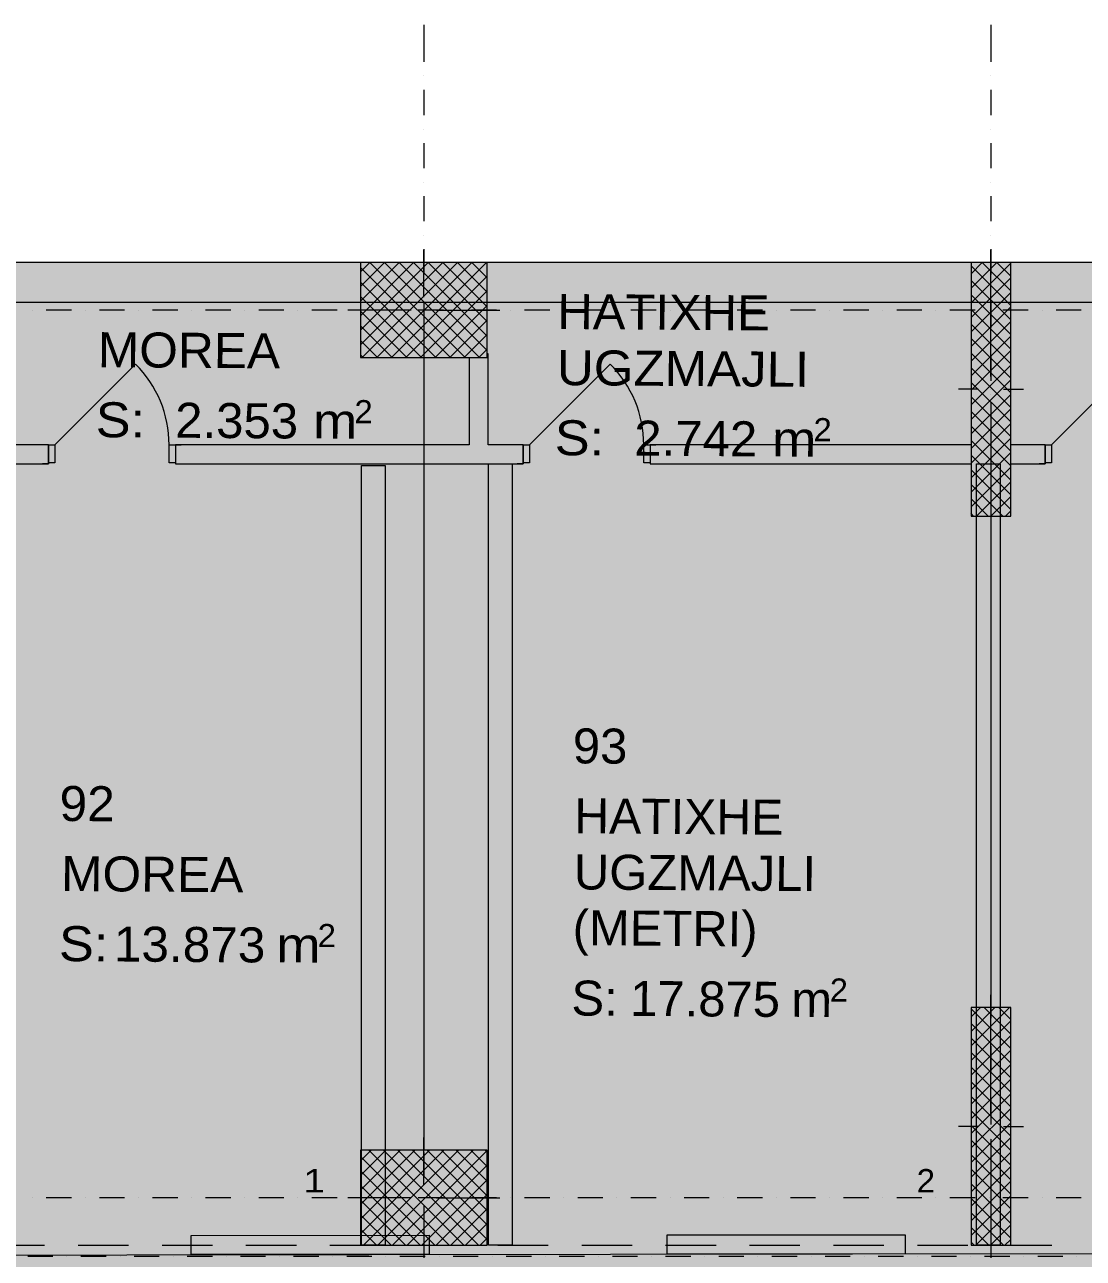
# Model space of a CAD drawing. Header units: centimetres. Extents: x -6805 to 4309, y -7338 to 617.
# Drawn here: x -4938 to -4270, y -316 to 462 of the extents above; entities that cross this region are included whole.
import ezdxf

# ---------------------------------------------------------------- set-up
doc = ezdxf.new("R2010")
doc.units = ezdxf.units.CM
for name, color, linetype in [('PDF_ - muret e reja_te kryera', 7, 'Continuous'), ('PDF_- DEPO', 7, 'Continuous'), ('PDF_- GARAZHE', 7, 'Continuous'), ('PDF_A - Fill Zone', 7, 'Continuous'), ('PDF_A - Muret', 7, 'Continuous'), ('PDF_A - Shtyllat', 7, 'Continuous')]:
    doc.layers.add(name, color=color, linetype=linetype)
for name, color, linetype, true_color in [('PDF_ - rruga_ndarjet anesore', 7, 'Continuous', 0x7f7f7f), ('PDF_065 Möbel Einrichtung', 7, 'Continuous', 0x7f7f7f), ('PDF_A - Akset', 7, 'Continuous', 0xfd4435), ('PDF_A - Pllaka Themel', 7, 'Continuous', 0x7f7f7f), ('PDF_A -Polyline', 7, 'Continuous', 0x7f7f7f), ('PDF_A1 - Bodrumi -1', 7, 'Continuous', 0x7f7f7f)]:
    doc.layers.add(name, color=color, linetype=linetype, true_color=true_color)
doc.styles.add('PDF Arial', font='')
doc.styles.get('PDF Arial').set_extended_font_data('Arial')

msp = doc.modelspace()

# ---------------------------------------------------------------- hatches: boundary and pattern name
at = {"layer": 'PDF_ - muret e reja_te kryera', "transparency": 33554559}
msp.add_hatch(color=256, dxfattribs=at).paths.add_polyline_path([(-4646.18, 252.26), (-4646.18, 254.59), (-4645.54, 254.59), (-4645.54, 197.21), (-4657.55, 197.21), (-4657.55, 252.26)])
at = {"layer": 'PDF_- DEPO', "true_color": 0x41c341, "transparency": 33554559}
msp.add_hatch(color=95, dxfattribs=at).paths.add_polyline_path([(-4945.07, 197.21), (-4945.07, 287.29), (-4726.25, 287.29), (-4726.25, 252.26), (-4657.55, 254.59), (-4657.55, 197.21)])
at = {"layer": 'PDF_A - Fill Zone', "true_color": 0x93a0c6, "transparency": 33554559}
msp.add_hatch(color=253, dxfattribs=at).paths.add_polyline_path([(-5652.02, -828.73), (-5652.02, -308.22), (-2934.75, -308.22), (-2934.75, -828.73), (-3797.97, -828.73), (-3797.97, -1151.51), (-3993.14, -1151.51), (-3993.14, -1589.37), (-4328.42, -1589.37), (-4328.42, -1061.43), (-4503.56, -1061.43), (-4503.56, -828.73)])
at = {"layer": 'PDF_A - Pllaka Themel', "true_color": 0xd5d5d5, "transparency": 33554559}
h = msp.add_hatch(color=254, dxfattribs=at)
h.paths.add_polyline_path([(-5581.92, -878.77), (-5581.92, -838.74), (-5656.99, -838.74), (-5656.99, -378.27), (-5641.97, -378.27), (-5641.97, 287.29), (-2884.66, 287.29), (-432.6, 287.29), (-419.79, 287.29), (978.3, 287.29), (978.3, -308.22), (1644.1, -308.22), (1644.1, -1142.36), (931.04, -1302.36), (1552.22, -1164.4), (1863.25, -2555.08), (1863.27, -2555.07), (2158.71, -3867.26), (2155.22, -3868.03), (2646.93, -6059.23), (2017.8, -6200.41), (2017.67, -6199.86), (-1597.03, -7011.01), (-1702.67, -6540.31), (-1846.28, -6572.52), (-1976.98, -6060.13), (-1982.53, -5964.43), (-1838.96, -5932.29), (-2055.74, -4966.25), (-2419.29, -4966.25), (-2929.7, -4966.25), (-2929.7, -2144.79), (-2909.68, -2144.79), (-2904.73, -1595.67), (-4731.2, -1619.36), (-4671.15, -1619.36), (-4671.15, -2159.83), (-5099.03, -2159.81), (-5102.54, -2159.76), (-5106.05, -2159.61), (-5109.55, -2159.37), (-5113.04, -2159.02), (-5116.52, -2158.59), (-5119.99, -2158.04), (-5123.44, -2157.41), (-5126.87, -2156.67), (-5130.27, -2155.85), (-5133.66, -2154.92), (-5137.02, -2153.9), (-5140.35, -2152.79), (-5143.64, -2151.59), (-5146.9, -2150.29), (-5150.13, -2148.9), (-5153.31, -2147.42), (-5156.45, -2145.85), (-5159.54, -2144.2), (-5162.59, -2142.46), (-5165.59, -2140.63), (-5168.53, -2138.72), (-5171.42, -2136.74), (-5174.26, -2134.66), (-5177.03, -2132.51), (-5179.74, -2130.29), (-5182.39, -2127.99), (-5184.97, -2125.61), (-5187.49, -2123.17), (-5189.94, -2120.65), (-5192.31, -2118.06), (-5194.61, -2115.42), (-5196.84, -2112.71), (-5198.99, -2109.93), (-5201.06, -2107.1), (-5203.05, -2104.21), (-5204.96, -2101.26), (-5206.78, -2098.27), (-5208.52, -2095.21), (-5210.18, -2092.12), (-5211.74, -2088.99), (-5213.22, -2085.8), (-5214.61, -2082.58), (-5215.9, -2079.32), (-5217.11, -2076.02), (-5218.22, -2072.69), (-5219.24, -2069.33), (-5220.16, -2065.95), (-5220.99, -2062.55), (-5221.72, -2059.11), (-5222.36, -2055.66), (-5222.9, -2052.19), (-5223.34, -2048.71), (-5223.69, -2045.22), (-5223.93, -2041.71), (-5224.08, -2038.21), (-5224.13, -2034.71), (-5224.12, -1589.37), (-5276.67, -1564.36), (-5842.14, -1564.36), (-5842.14, -878.77)])
h.paths.add_polyline_path([(-1884.8, -2746.4), (-1725.78, -2754.1), (-263.28, -2617.91), (-272.05, -2578.85), (-296.78, -2580.25), (-343.47, -2075.77), (-1348.13, -2129.78), (-1534.78, -2147.18), (-1533.4, -2162.02), (-1836.78, -2167.48), (-1836.78, -2147.45), (-1876.81, -2147.45), (-1876.81, -2187.49), (-1531.07, -2187.03), (-1493.33, -2681.24), (-1884.8, -2706.36)])
h.paths.add_polyline_path([(-452.61, -1589.37), (-91.92, -1583.39), (-92.31, -1174.02), (283, -1174.02), (283, -828.73), (-419.79, -828.73), (-427.6, -828.73), (-452.61, -828.73)])
h.paths.add_polyline_path([(413.21, -3713.81), (401.11, -3715.64), (389.02, -3717.55), (376.94, -3719.54), (364.87, -3721.61), (352.83, -3723.77), (340.79, -3726.01), (328.77, -3728.32), (316.77, -3730.71), (304.78, -3733.18)])
at = {"layer": 'PDF_A - Pllaka Themel', "true_color": 0xbfbfbf, "transparency": 33554559}
h = msp.add_hatch(color=9, dxfattribs=at)
h.paths.add_polyline_path([(-5637.01, -378.27), (-5637.01, -315.22), (-447.66, -308.19), (-447.66, -308.22), (963.52, -308.22), (963.52, -763.68), (936, -763.68), (936, -863.76), (963.52, -863.76), (964.76, -1337.14), (925.69, -1345.91), (892.3, -1353.4), (988.45, -1782.56), (1104.37, -2300.85), (1195.01, -2706.12), (1170.59, -2711.59), (1193.36, -2813.05), (1455.74, -3983.06), (1827.47, -5638.02), (1828.36, -5640.74), (1829.15, -5643.5), (1829.85, -5646.27), (1830.45, -5649.07), (1830.96, -5651.88), (1831.36, -5654.72), (1831.66, -5657.56), (1831.87, -5660.41), (1831.97, -5663.28), (1831.97, -5666.14), (1831.89, -5669), (1831.69, -5671.85), (1831.39, -5674.7), (1831, -5677.54), (1830.51, -5680.35), (1829.92, -5683.16), (1829.24, -5685.93), (1828.46, -5688.68), (1827.57, -5691.41), (1826.6, -5694.1), (1825.54, -5696.75), (1824.38, -5699.37), (1823.12, -5701.94), (1821.78, -5704.47), (1820.36, -5706.95), (1818.84, -5709.39), (1817.26, -5711.76), (1815.57, -5714.08), (1813.81, -5716.34), (1811.98, -5718.54), (1810.07, -5720.67), (1808.09, -5722.73), (1806.03, -5724.72), (1803.91, -5726.64), (1801.72, -5728.48), (1799.47, -5730.25), (1797.16, -5731.93), (1794.79, -5733.54), (1792.36, -5735.06), (1789.88, -5736.5), (1787.36, -5737.84), (1784.8, -5739.1), (1782.18, -5740.27), (1779.53, -5741.34), (1776.84, -5742.32), (-1865.84, -6559.76), (-1972.03, -6060.13), (1187.39, -5351.16), (1189.51, -5350.66), (1191.61, -5350.07), (1193.68, -5349.39), (1195.73, -5348.62), (1197.73, -5347.75), (1199.69, -5346.8), (1201.61, -5345.77), (1203.49, -5344.64), (1205.3, -5343.44), (1207.07, -5342.15), (1208.77, -5340.79), (1210.42, -5339.35), (1212, -5337.85), (1213.51, -5336.27), (1214.94, -5334.62), (1216.3, -5332.92), (1217.59, -5331.15), (1218.79, -5329.34), (1219.92, -5327.46), (1220.96, -5325.54), (1221.91, -5323.58), (1222.78, -5321.58), (1223.55, -5319.53), (1224.23, -5317.46), (1224.82, -5315.36), (1225.32, -5313.24), (1225.72, -5311.09), (1226.02, -5308.93), (1226.23, -5306.75), (1226.34, -5304.58), (1226.35, -5302.4), (1226.28, -5300.21), (1226.1, -5298.04), (1225.82, -5295.88), (1225.45, -5293.73), (1224.97, -5291.59), (967.71, -4147.99), (967.16, -4145.82), (966.5, -4143.68), (965.76, -4141.58), (964.92, -4139.51), (963.99, -4137.47), (962.97, -4135.49), (961.86, -4133.55), (960.67, -4131.65), (959.39, -4129.82), (958.04, -4128.05), (956.6, -4126.34), (955.09, -4124.68), (953.5, -4123.11), (951.86, -4121.6), (950.14, -4120.18), (948.36, -4118.82), (946.52, -4117.55), (944.63, -4116.36), (942.68, -4115.26), (940.7, -4114.24), (938.66, -4113.31), (936.59, -4112.48), (934.48, -4111.74), (932.34, -4111.1), (930.17, -4110.55), (927.98, -4110.1), (925.78, -4109.75), (923.56, -4109.49), (921.33, -4109.34), (919.09, -4109.28), (916.86, -4109.32), (914.63, -4109.47), (912.41, -4109.71), (910.2, -4110.05), (908.01, -4110.49), (526.4, -4196.13), (467.81, -4209.28), (455.58, -4213.1), (443.37, -4217.02), (431.2, -4221.04), (419.06, -4225.14), (406.95, -4229.34), (394.87, -4233.64), (382.82, -4238.02), (370.82, -4242.51), (358.84, -4247.08), (346.9, -4251.74), (335, -4256.5), (323.13, -4261.35), (311.3, -4266.29), (299.52, -4271.32), (287.76, -4276.44), (276.06, -4281.65), (264.38, -4286.96), (252.76, -4292.35), (241.17, -4297.83), (229.62, -4303.41), (218.13, -4309.06), (206.67, -4314.81), (195.26, -4320.65), (183.89, -4326.58), (172.57, -4332.6), (161.3, -4338.69), (150.07, -4344.88), (138.9, -4351.16), (127.76, -4357.52), (116.69, -4363.96), (105.66, -4370.49), (94.67, -4377.1), (83.75, -4383.8), (72.87, -4390.59), (62.05, -4397.46), (51.28, -4404.41), (40.57, -4411.44), (29.91, -4418.56), (19.3, -4425.76), (8.75, -4433.04), (-1.74, -4440.41), (-13.44, -4447.77), (-25.18, -4455.07), (-36.98, -4462.26), (-48.83, -4469.39), (-60.73, -4476.42), (-72.67, -4483.38), (-84.67, -4490.25), (-96.72, -4497.03), (-108.81, -4503.72), (-120.96, -4510.33), (-133.14, -4516.85), (-145.38, -4523.29), (-157.66, -4529.64), (-169.99, -4535.9), (-182.35, -4542.07), (-194.77, -4548.16), (-207.22, -4554.16), (-219.72, -4560.06), (-232.26, -4565.88), (-244.84, -4571.62), (-257.46, -4577.25), (-270.12, -4582.81), (-282.82, -4588.26), (-295.56, -4593.64), (-308.33, -4598.91), (-321.15, -4604.1), (-333.99, -4609.2), (-346.88, -4614.21), (-359.81, -4619.12), (-372.76, -4623.95), (-385.74, -4628.67), (-398.77, -4633.31), (-411.82, -4637.86), (-424.92, -4642.31), (-438.03, -4646.67), (-451.18, -4650.93), (-464.37, -4655.11), (-477.57, -4659.18), (-490.81, -4663.17), (-2040.76, -5010.98), (-2050.79, -4966.25), (-2414.34, -4966.25), (-2414.34, -4749.36), (-2414.57, -2387.78), (-2414.58, -2276.48), (-2415.05, -2272.78), (-2415.63, -2269.1), (-2416.31, -2265.43), (-2417.08, -2261.78), (-2417.93, -2258.14), (-2418.89, -2254.54), (-2419.94, -2250.96), (-2421.09, -2247.41), (-2422.32, -2243.88), (-2423.65, -2240.39), (-2425.06, -2236.94), (-2426.57, -2233.53), (-2428.15, -2230.15), (-2429.84, -2226.82), (-2431.6, -2223.53), (-2433.45, -2220.29), (-2435.38, -2217.11), (-2437.39, -2213.97), (-2439.5, -2210.88), (-2441.67, -2207.85), (-2443.93, -2204.87), (-2446.26, -2201.96), (-2448.66, -2199.11), (-2451.13, -2196.32), (-2453.69, -2193.59), (-2456.31, -2190.94), (-2459, -2188.35), (-2461.74, -2185.84), (-2464.57, -2183.38), (-2467.45, -2181.02), (-2470.39, -2178.72), (-2473.38, -2176.5), (-2476.44, -2174.36), (-2479.55, -2172.3), (-2482.72, -2170.32), (-2485.93, -2168.43), (-2489.19, -2166.61), (-2492.5, -2164.89), (-2495.85, -2163.24), (-2499.24, -2161.69), (-2502.68, -2160.23), (-2506.15, -2158.85), (-2509.65, -2157.57), (-2513.18, -2156.38), (-2904.72, -2164.81), (-2899.72, -1589.37), (-2414.31, -1589.37), (-2414.31, -828.73), (-4726.25, -828.73), (-4726.25, -1619.36), (-5219.16, -1619.35), (-5219.16, -2036.14), (-5219.17, -2034.71), (-5219.16, -1589.37), (-5271.71, -1564.36), (-5253.39, -1564.36), (-5253.39, -878.77), (-5576.97, -878.77), (-5576.97, -838.74), (-5652.02, -838.74), (-5652.02, -378.27)])
h.paths.add_polyline_path([(-1883.87, -1589.37), (-1863.84, -1589.37), (-1863.84, -1634.38), (-1863.88, -1634.38), (-1863.88, -2147.18), (-1836.55, -2147.45), (-1871.85, -2147.45), (-1871.85, -2187.49), (-1831.82, -2187.43), (-1831.82, -2147.5), (-1529.51, -2150.6), (-1526.54, -2182.48), (-1488.38, -2681.24), (-1718.52, -2706.37), (-1879.85, -2706.36), (-1879.85, -2746.4), (-1720.83, -2754.1), (-221.28, -2598.22), (-135.83, -2979.09), (-1425.42, -3268.45), (-1880.43, -3268.45), (-1873.52, -4356.82), (-1873.76, -4358.94), (-1873.89, -4361.07), (-1873.93, -4363.2), (-1873.88, -4365.33), (-1873.71, -4367.46), (-1873.46, -4369.58), (-1873.11, -4371.68), (-1872.67, -4373.76), (-1872.13, -4375.84), (-1871.5, -4377.87), (-1870.77, -4379.88), (-1869.95, -4381.85), (-1869.05, -4383.78), (-1868.06, -4385.67), (-1866.97, -4387.5), (-1865.81, -4389.3), (-1864.58, -4391.03), (-1863.26, -4392.71), (-1861.87, -4394.32), (-1860.39, -4395.87), (-1858.86, -4397.35), (-1857.26, -4398.76), (-1855.59, -4400.1), (-1853.87, -4401.36), (-1852.09, -4402.54), (-1850.27, -4403.63), (-1848.39, -4404.64), (-1846.46, -4405.56), (-1844.51, -4406.4), (-1842.5, -4407.15), (-1840.47, -4407.79), (-1838.41, -4408.35), (-1836.33, -4408.82), (-1834.23, -4409.19), (-1832.12, -4409.47), (-1829.99, -4409.65), (-1827.86, -4409.72), (-1825.73, -4409.7), (-1823.6, -4409.59), (-1821.48, -4409.38), (-1819.37, -4409.07), (-657.92, -4148.44), (-657.8, -4148.96), (-640.87, -4142.08), (-623.98, -4135.12), (-607.12, -4128.08), (-590.3, -4120.94), (-573.52, -4113.7), (-556.78, -4106.38), (-540.08, -4098.97), (-523.41, -4091.48), (-506.79, -4083.89), (-490.21, -4076.22), (-473.66, -4068.46), (-457.17, -4060.61), (-440.7, -4052.67), (-424.29, -4044.65), (-407.92, -4036.54), (-391.58, -4028.34), (-375.3, -4020.05), (-359.06, -4011.68), (-342.86, -4003.22), (-326.71, -3994.68), (-310.6, -3986.05), (-294.54, -3977.33), (-278.53, -3968.52), (-262.57, -3959.64), (-246.65, -3950.67), (-230.77, -3941.62), (-214.95, -3932.48), (-199.18, -3923.26), (-183.46, -3913.95), (-171.76, -3907.67), (-160.01, -3901.48), (-148.21, -3895.39), (-136.38, -3889.37), (-124.5, -3883.45), (-112.58, -3877.6), (-100.62, -3871.85), (-88.61, -3866.18), (-76.56, -3860.6), (-64.48, -3855.1), (-52.35, -3849.7), (-40.19, -3844.39), (-27.98, -3839.16), (-15.74, -3834.02), (-3.46, -3828.97), (8.86, -3824), (21.21, -3819.14), (33.59, -3814.35), (46.01, -3809.67), (58.47, -3805.06), (70.95, -3800.56), (83.47, -3796.14), (96.03, -3791.81), (108.6, -3787.57), (121.22, -3783.42), (133.86, -3779.37), (146.53, -3775.41), (159.23, -3771.54), (171.96, -3767.76), (184.72, -3764.08), (197.49, -3760.49), (210.3, -3756.99), (223.14, -3753.59), (235.99, -3750.28), (248.88, -3747.06), (261.78, -3743.94), (274.7, -3740.9), (287.65, -3737.97), (300.62, -3735.12), (313.61, -3732.38), (326.61, -3729.72), (339.65, -3727.16), (352.69, -3724.7), (365.76, -3722.33), (378.83, -3720.06), (391.93, -3717.88), (405.04, -3715.79), (418.17, -3713.81), (787.26, -3630.98), (789.38, -3630.46), (791.47, -3629.84), (793.53, -3629.14), (795.57, -3628.34), (797.56, -3627.45), (799.52, -3626.48), (801.42, -3625.43), (803.29, -3624.3), (805.1, -3623.08), (806.86, -3621.79), (808.55, -3620.42), (810.19, -3618.97), (811.77, -3617.46), (813.27, -3615.88), (814.71, -3614.24), (816.07, -3612.54), (817.36, -3610.77), (818.57, -3608.95), (819.69, -3607.09), (820.73, -3605.17), (821.69, -3603.21), (822.57, -3601.21), (823.36, -3599.18), (824.06, -3597.11), (824.66, -3595.01), (825.17, -3592.89), (825.6, -3590.75), (825.93, -3588.6), (826.16, -3586.43), (826.3, -3584.25), (826.34, -3582.06), (826.3, -3579.89), (826.14, -3577.71), (825.91, -3575.54), (825.57, -3573.38), (825.14, -3571.24), (681.41, -2927.91), (734.37, -2916.03), (711.61, -2814.58), (658.74, -2826.44), (287.95, -1174.02), (287.95, -828.73), (-447.66, -828.73), (-1883.87, -828.73)])

# ---------------------------------------------------------------- linework, layer by layer
at = {"layer": 'PDF_ - muret e reja_te kryera', "lineweight": 0}
for points in [[(-4657.55, 252.26), (-4657.55, 197.21)], [(-4645.54, 254.59), (-4646.18, 254.59)], [(-4645.54, 197.21), (-4645.54, 254.59)], [(-4919.04, 197.21), (-4868.09, 248.16)], [(-4619.51, 197.21), (-4568.56, 248.16)], [(-4290.21, 197.21), (-4239.25, 248.16)], [(-4923.05, 197.21), (-4975.06, 197.21)], [(-4923.05, 197.21), (-4926.75, 197.21)], [(-4923.05, 197.21), (-4926.75, 197.21)], [(-4923.05, 197.21), (-4926.75, 197.21)], [(-4923.05, 197.21), (-4923.05, 185.7)], [(-4923.05, 197.21), (-4919.04, 197.21)], [(-4923.05, 185.7), (-4923.05, 197.21)], [(-4923.05, 197.21), (-4923.05, 185.7)], [(-4923.05, 197.21), (-4923.05, 185.7)], [(-4919.04, 197.21), (-4919.04, 185.7)], [(-4846.98, 185.7), (-4846.98, 197.21)], [(-4846.98, 197.21), (-4842.98, 197.21)], [(-4842.98, 197.21), (-4839.27, 197.21)], [(-4842.98, 197.21), (-4842.98, 185.7)], [(-4657.55, 197.21), (-4842.98, 197.21)], [(-4842.98, 197.21), (-4842.98, 185.7)], [(-4842.98, 197.21), (-4842.98, 185.7)], [(-4842.98, 197.21), (-4842.98, 185.7)], [(-4842.98, 197.21), (-4839.27, 197.21)], [(-4842.98, 197.21), (-4839.27, 197.21)], [(-4623.52, 197.21), (-4645.54, 197.21)], [(-4623.52, 197.21), (-4627.23, 197.21)], [(-4623.52, 197.21), (-4627.23, 197.21)], [(-4623.52, 197.21), (-4627.23, 197.21)], [(-4623.52, 197.21), (-4623.52, 185.7)], [(-4623.52, 197.21), (-4619.51, 197.21)], [(-4623.52, 185.7), (-4623.52, 197.21)], [(-4623.52, 197.21), (-4623.52, 185.7)], [(-4623.52, 197.21), (-4623.52, 185.7)], [(-4619.51, 197.21), (-4619.51, 185.7)], [(-4547.45, 185.7), (-4547.45, 197.21)], [(-4547.45, 197.21), (-4543.45, 197.21)], [(-4543.45, 197.21), (-4539.75, 197.21)], [(-4543.45, 197.21), (-4543.45, 185.7)], [(-4340.93, 197.21), (-4543.45, 197.21)], [(-4543.45, 197.21), (-4543.45, 185.7)], [(-4543.45, 197.21), (-4543.45, 185.7)], [(-4543.45, 197.21), (-4543.45, 185.7)], [(-4543.45, 197.21), (-4539.75, 197.21)], [(-4543.45, 197.21), (-4539.75, 197.21)], [(-4294.21, 197.21), (-4315.91, 197.21)], [(-4294.21, 197.21), (-4297.92, 197.21)], [(-4294.21, 197.21), (-4297.92, 197.21)], [(-4294.21, 197.21), (-4297.92, 197.21)], [(-4294.21, 197.21), (-4294.21, 185.7)], [(-4294.21, 197.21), (-4290.21, 197.21)], [(-4294.21, 185.7), (-4294.21, 197.21)], [(-4294.21, 197.21), (-4294.21, 185.7)], [(-4294.21, 197.21), (-4294.21, 185.7)], [(-4290.21, 197.21), (-4290.21, 185.7)], [(-4975.06, 185.2), (-4923.05, 185.2)], [(-4923.05, 185.2), (-4926.75, 185.2)], [(-4923.05, 185.2), (-4926.75, 185.2)], [(-4923.05, 185.2), (-4926.75, 185.2)], [(-4923.05, 185.7), (-4923.05, 185.2)], [(-4919.04, 185.7), (-4923.05, 185.7)], [(-4923.05, 185.7), (-4923.05, 185.2)], [(-4923.05, 185.7), (-4923.05, 185.2)], [(-4842.98, 185.7), (-4846.98, 185.7)], [(-4842.98, 185.7), (-4842.98, 185.2)], [(-4842.98, 185.7), (-4842.98, 185.2)], [(-4842.98, 185.7), (-4842.98, 185.2)], [(-4842.98, 185.2), (-4839.27, 185.2)], [(-4842.98, 185.2), (-4623.52, 185.2)], [(-4842.98, 185.2), (-4839.27, 185.2)], [(-4842.98, 185.2), (-4839.27, 185.2)], [(-4623.52, 185.2), (-4627.23, 185.2)], [(-4623.52, 185.2), (-4627.23, 185.2)], [(-4623.52, 185.2), (-4627.23, 185.2)], [(-4623.52, 185.7), (-4623.52, 185.2)], [(-4619.51, 185.7), (-4623.52, 185.7)], [(-4623.52, 185.7), (-4623.52, 185.2)], [(-4623.52, 185.7), (-4623.52, 185.2)], [(-4543.45, 185.7), (-4547.45, 185.7)], [(-4543.45, 185.7), (-4543.45, 185.2)], [(-4543.45, 185.7), (-4543.45, 185.2)], [(-4543.45, 185.7), (-4543.45, 185.2)], [(-4543.45, 185.2), (-4539.75, 185.2)], [(-4543.45, 185.2), (-4340.93, 185.2)], [(-4543.45, 185.2), (-4539.75, 185.2)], [(-4543.45, 185.2), (-4539.75, 185.2)], [(-4315.91, 185.2), (-4294.21, 185.2)], [(-4294.21, 185.2), (-4297.92, 185.2)], [(-4294.21, 185.2), (-4297.92, 185.2)], [(-4294.21, 185.2), (-4297.92, 185.2)], [(-4294.21, 185.7), (-4294.21, 185.2)], [(-4290.21, 185.7), (-4294.21, 185.7)], [(-4294.21, 185.7), (-4294.21, 185.2)], [(-4294.21, 185.7), (-4294.21, 185.2)]]:
    msp.add_lwpolyline(points, dxfattribs=at)
for centre, radius, start, end in [((-4919.02, 197.22), 72.03, 359.99142, 45.01079), ((-4619.53, 197.2), 72.07, 0.00589, 44.99874)]:
    msp.add_arc(centre, radius, start, end, dxfattribs=at)
at = {"layer": 'PDF_ - muret e reja_te kryera', "transparency": 33554559}
for points in [[(-4975.06, 197.21), (-4923.05, 197.21), (-4975.06, 185.2), (-4923.05, 185.2)], [(-4842.98, 197.21), (-4623.52, 197.21), (-4842.98, 185.2), (-4623.52, 185.2)], [(-4340.93, 197.21), (-4340.93, 185.2), (-4543.45, 197.21), (-4543.45, 185.2)], [(-4315.91, 185.2), (-4315.91, 197.21), (-4294.21, 185.2), (-4294.21, 197.21)]]:
    msp.add_solid(points, dxfattribs=at)
at = {"layer": 'PDF_ - muret e reja_te kryera', "color": 7, "true_color": 0xffffff, "transparency": 33554559}
for points in [[(-4923.05, 197.21), (-4842.98, 197.21), (-4923.05, 185.2), (-4842.98, 185.2)], [(-4923.05, 197.21), (-4919.04, 197.21), (-4923.05, 185.7), (-4919.04, 185.7)], [(-4842.98, 185.7), (-4846.98, 185.7), (-4842.98, 197.21), (-4846.98, 197.21)], [(-4623.52, 197.21), (-4543.45, 197.21), (-4623.52, 185.2), (-4543.45, 185.2)], [(-4623.52, 197.21), (-4619.51, 197.21), (-4623.52, 185.7), (-4619.51, 185.7)], [(-4543.45, 185.7), (-4547.45, 185.7), (-4543.45, 197.21), (-4547.45, 197.21)], [(-4294.21, 197.21), (-4214.14, 197.21), (-4294.21, 185.2), (-4214.14, 185.2)], [(-4294.21, 197.21), (-4290.21, 197.21), (-4294.21, 185.7), (-4290.21, 185.7)]]:
    msp.add_solid(points, dxfattribs=at)
at = {"layer": 'PDF_ - rruga_ndarjet anesore', "lineweight": 0}
for points in [[(-4832.97, -302.12), (-4682.84, -301.91)], [(-4832.95, -314.13), (-4832.97, -302.12)], [(-4682.84, -301.91), (-4682.82, -313.93)], [(-4532.72, -301.71), (-4382.59, -301.52)], [(-4532.7, -313.72), (-4532.72, -301.71)], [(-4382.59, -301.52), (-4382.57, -313.52)], [(-4682.82, -313.93), (-4832.95, -314.13)], [(-4382.57, -313.52), (-4532.7, -313.72)]]:
    msp.add_lwpolyline(points, dxfattribs=at)
at = {"layer": 'PDF_ - rruga_ndarjet anesore', "color": 7, "true_color": 0xffffff, "transparency": 33554559}
for points in [[(-4832.97, -302.12), (-4682.84, -301.91), (-4832.95, -314.13), (-4682.82, -313.93)], [(-4532.72, -301.71), (-4382.59, -301.52), (-4532.7, -313.72), (-4382.57, -313.52)]]:
    msp.add_solid(points, dxfattribs=at)
at = {"layer": 'PDF_- DEPO', "color": 254, "true_color": 0xccccff, "transparency": 33554559}
for points in [[(-4645.54, 197.21), (-4646.18, 287.29), (-4340.93, 197.21), (-4340.93, 287.29)], [(-4315.91, 197.21), (-4315.91, 287.29), (-4013.15, 197.21), (-4013.15, 287.29)]]:
    msp.add_solid(points, dxfattribs=at)
at = {"layer": 'PDF_- GARAZHE', "color": 104, "true_color": 0x029e21, "transparency": 33554559}
msp.add_solid([(-4963.91, -316.22), (-4963.91, 184.2), (-4686.21, -316.22), (-4686.21, 184.2)], dxfattribs=at)
at = {"layer": 'PDF_- GARAZHE', "color": 254, "true_color": 0xccccff, "transparency": 33554559}
for points in [[(-4686.21, -315.22), (-4686.21, 185.2), (-4328.42, -315.22), (-4328.42, 185.2)], [(-4328.42, -315.22), (-4328.42, 185.2), (-3993.14, -315.22), (-3993.14, 185.2)]]:
    msp.add_solid(points, dxfattribs=at)
at = {"layer": 'PDF_065 Möbel Einrichtung', "lineweight": 0}
for points in [[(-4725.59, -308.22), (-4725.59, 184.2)], [(-4725.59, 184.2), (-4710.57, 184.2)], [(-4710.57, 184.2), (-4710.57, -308.22)], [(-4645.46, -308.22), (-4645.46, 185.2)], [(-4645.46, 185.2), (-4630.45, 185.2)], [(-4630.45, 185.2), (-4630.45, -308.22)], [(-4337.49, -308.22), (-4337.49, 185.2)], [(-4337.49, 185.2), (-4322.48, 185.2)], [(-4322.48, 185.2), (-4322.48, -308.22)], [(-4710.57, -308.22), (-4725.59, -308.22)], [(-4630.45, -308.22), (-4645.46, -308.22)], [(-4322.48, -308.22), (-4337.49, -308.22)]]:
    msp.add_lwpolyline(points, dxfattribs=at)
at = {"layer": 'PDF_065 Möbel Einrichtung', "color": 7, "true_color": 0xffffff, "transparency": 33554559}
for points in [[(-4710.57, -308.22), (-4725.59, -308.22), (-4710.57, 184.2), (-4725.59, 184.2)], [(-4630.45, -308.22), (-4645.46, -308.22), (-4630.45, 185.2), (-4645.46, 185.2)], [(-4322.48, -308.22), (-4337.49, -308.22), (-4322.48, 185.2), (-4337.49, 185.2)]]:
    msp.add_solid(points, dxfattribs=at)
at = {"layer": 'PDF_A - Akset', "lineweight": 0}
for points in [[(-4686.21, 462.43), (-4686.21, 438.91)], [(-4328.42, 462.43), (-4328.42, 438.91)], [(-4686.21, 430.08), (-4686.21, 430.08)], [(-4328.42, 430.08), (-4328.42, 430.08)], [(-4686.21, 421.25), (-4686.21, 405.36)], [(-4328.42, 421.25), (-4328.42, 405.36)], [(-4686.21, 396.54), (-4686.21, 396.54)], [(-4328.42, 396.54), (-4328.42, 396.54)], [(-4686.21, 387.71), (-4686.21, 371.82)], [(-4328.42, 387.71), (-4328.42, 371.82)], [(-4686.21, 363), (-4686.21, 363)], [(-4328.42, 363), (-4328.42, 363)], [(-4686.21, 354.17), (-4686.21, 338.28)], [(-4328.42, 354.17), (-4328.42, 338.28)], [(-4686.21, 329.45), (-4686.21, 329.45)], [(-4328.42, 329.45), (-4328.42, 329.45)], [(-4686.21, 320.63), (-4686.21, 304.74)], [(-4328.42, 320.63), (-4328.42, 304.74)], [(-4686.21, 295.91), (-4686.21, 295.91)], [(-4328.42, 295.91), (-4328.42, 295.91)], [(-4933.34, 282.28), (-4933.34, 282.28)], [(-4908.63, 282.28), (-4924.52, 282.28)], [(-4899.81, 282.28), (-4899.81, 282.28)], [(-4875.09, 282.28), (-4890.98, 282.28)], [(-4866.27, 282.28), (-4866.27, 282.28)], [(-4841.55, 282.28), (-4857.43, 282.28)], [(-4832.72, 282.28), (-4832.72, 282.28)], [(-4808.01, 282.28), (-4823.9, 282.28)], [(-4799.18, 282.28), (-4799.18, 282.28)], [(-4774.47, 282.28), (-4790.35, 282.28)], [(-4765.63, 282.28), (-4765.63, 282.28)], [(-4740.92, 282.28), (-4756.81, 282.28)], [(-4732.1, 282.28), (-4732.1, 282.28)], [(-4707.38, 282.28), (-4723.27, 282.28)], [(-4698.55, 282.28), (-4698.55, 282.28)], [(-4673.84, 282.28), (-4689.73, 282.28)], [(-4686.21, 287.08), (-4686.21, 271.2)], [(-4665.01, 282.28), (-4665.01, 282.28)], [(-4640.3, 282.28), (-4656.19, 282.28)], [(-4631.47, 282.28), (-4631.47, 282.28)], [(-4606.75, 282.28), (-4622.64, 282.28)], [(-4597.93, 282.28), (-4597.93, 282.28)], [(-4573.21, 282.28), (-4589.1, 282.28)], [(-4564.39, 282.28), (-4564.39, 282.28)], [(-4539.67, 282.28), (-4555.55, 282.28)], [(-4530.84, 282.28), (-4530.84, 282.28)], [(-4506.13, 282.28), (-4522.02, 282.28)], [(-4497.3, 282.28), (-4497.3, 282.28)], [(-4472.59, 282.28), (-4488.48, 282.28)], [(-4463.76, 282.28), (-4463.76, 282.28)], [(-4439.04, 282.28), (-4454.93, 282.28)], [(-4430.22, 282.28), (-4430.22, 282.28)], [(-4405.5, 282.28), (-4421.39, 282.28)], [(-4396.68, 282.28), (-4396.68, 282.28)], [(-4371.96, 282.28), (-4387.85, 282.28)], [(-4363.13, 282.28), (-4363.13, 282.28)], [(-4338.42, 282.28), (-4354.31, 282.28)], [(-4329.59, 282.28), (-4329.59, 282.28)], [(-4328.42, 287.08), (-4328.42, 271.2)], [(-4304.88, 282.28), (-4320.76, 282.28)], [(-4296.05, 282.28), (-4296.05, 282.28)], [(-4271.33, 282.28), (-4287.22, 282.28)], [(-4686.21, 262.37), (-4686.21, 262.37)], [(-4328.42, 262.37), (-4328.42, 262.37)], [(-4686.21, 253.54), (-4686.21, 237.65)], [(-4328.42, 253.54), (-4328.42, 237.65)], [(-4686.21, 228.83), (-4686.21, 228.83)], [(-4328.42, 228.83), (-4328.42, 228.83)], [(-4686.21, 220), (-4686.21, 204.11)], [(-4328.42, 220), (-4328.42, 204.11)], [(-4686.21, 195.28), (-4686.21, 195.28)], [(-4328.42, 195.28), (-4328.42, 195.28)], [(-4686.21, 186.46), (-4686.21, 170.57)], [(-4328.42, 186.46), (-4328.42, 170.57)], [(-4686.21, 161.74), (-4686.21, 161.74)], [(-4328.42, 161.74), (-4328.42, 161.74)], [(-4686.21, 152.92), (-4686.21, 137.03)], [(-4328.42, 152.92), (-4328.42, 137.03)], [(-4686.21, 128.2), (-4686.21, 128.2)], [(-4328.42, 128.2), (-4328.42, 128.2)], [(-4686.21, 119.37), (-4686.21, 103.49)], [(-4328.42, 119.37), (-4328.42, 103.49)], [(-4686.21, 94.66), (-4686.21, 94.66)], [(-4328.42, 94.66), (-4328.42, 94.66)], [(-4686.21, 85.83), (-4686.21, 69.94)], [(-4328.42, 85.83), (-4328.42, 69.94)], [(-4686.21, 61.12), (-4686.21, 61.12)], [(-4328.42, 61.12), (-4328.42, 61.12)], [(-4686.21, 52.29), (-4686.21, 36.4)], [(-4328.42, 52.29), (-4328.42, 36.4)], [(-4686.21, 27.57), (-4686.21, 27.57)], [(-4328.42, 27.57), (-4328.42, 27.57)], [(-4686.21, 18.75), (-4686.21, 2.86)], [(-4328.42, 18.75), (-4328.42, 2.86)], [(-4686.21, -5.97), (-4686.21, -5.97)], [(-4328.42, -5.97), (-4328.42, -5.97)], [(-4686.21, -14.79), (-4686.21, -30.68)], [(-4328.42, -14.79), (-4328.42, -30.68)], [(-4686.21, -39.51), (-4686.21, -39.51)], [(-4328.42, -39.51), (-4328.42, -39.51)], [(-4686.21, -48.34), (-4686.21, -64.23)], [(-4328.42, -48.34), (-4328.42, -64.23)], [(-4686.21, -73.05), (-4686.21, -73.05)], [(-4328.42, -73.05), (-4328.42, -73.05)], [(-4686.21, -81.88), (-4686.21, -97.77)], [(-4328.42, -81.88), (-4328.42, -97.77)], [(-4686.21, -106.59), (-4686.21, -106.59)], [(-4328.42, -106.59), (-4328.42, -106.59)], [(-4686.21, -115.42), (-4686.21, -131.31)], [(-4328.42, -115.42), (-4328.42, -131.31)], [(-4686.21, -140.14), (-4686.21, -140.14)], [(-4328.42, -140.14), (-4328.42, -140.14)], [(-4686.21, -148.96), (-4686.21, -164.85)], [(-4328.42, -148.96), (-4328.42, -164.85)], [(-4686.21, -173.68), (-4686.21, -173.68)], [(-4328.42, -173.68), (-4328.42, -173.68)], [(-4686.21, -182.5), (-4686.21, -198.39)], [(-4328.42, -182.5), (-4328.42, -198.39)], [(-4686.21, -207.22), (-4686.21, -207.22)], [(-4328.42, -207.22), (-4328.42, -207.22)], [(-4686.21, -216.05), (-4686.21, -231.93)], [(-4328.42, -216.05), (-4328.42, -231.93)], [(-4686.21, -240.76), (-4686.21, -240.76)], [(-4328.42, -240.76), (-4328.42, -240.76)], [(-4686.21, -249.59), (-4686.21, -265.48)], [(-4328.42, -249.59), (-4328.42, -265.48)], [(-4933.34, -278.19), (-4933.34, -278.19)], [(-4908.63, -278.19), (-4924.52, -278.19)], [(-4899.81, -278.19), (-4899.81, -278.19)], [(-4875.09, -278.19), (-4890.98, -278.19)], [(-4866.27, -278.19), (-4866.27, -278.19)], [(-4841.55, -278.19), (-4857.43, -278.19)], [(-4832.72, -278.19), (-4832.72, -278.19)], [(-4808.01, -278.19), (-4823.9, -278.19)], [(-4799.18, -278.19), (-4799.18, -278.19)], [(-4774.47, -278.19), (-4790.35, -278.19)], [(-4765.63, -278.19), (-4765.63, -278.19)], [(-4740.92, -278.19), (-4756.81, -278.19)], [(-4732.1, -278.19), (-4732.1, -278.19)], [(-4707.38, -278.19), (-4723.27, -278.19)], [(-4698.55, -278.19), (-4698.55, -278.19)], [(-4673.84, -278.19), (-4689.73, -278.19)], [(-4686.21, -274.3), (-4686.21, -274.3)], [(-4665.01, -278.19), (-4665.01, -278.19)], [(-4640.3, -278.19), (-4656.19, -278.19)], [(-4631.47, -278.19), (-4631.47, -278.19)], [(-4606.75, -278.19), (-4622.64, -278.19)], [(-4597.93, -278.19), (-4597.93, -278.19)], [(-4573.21, -278.19), (-4589.1, -278.19)], [(-4564.39, -278.19), (-4564.39, -278.19)], [(-4539.67, -278.19), (-4555.55, -278.19)], [(-4530.84, -278.19), (-4530.84, -278.19)], [(-4506.13, -278.19), (-4522.02, -278.19)], [(-4497.3, -278.19), (-4497.3, -278.19)], [(-4472.59, -278.19), (-4488.48, -278.19)], [(-4463.76, -278.19), (-4463.76, -278.19)], [(-4439.04, -278.19), (-4454.93, -278.19)], [(-4430.22, -278.19), (-4430.22, -278.19)], [(-4405.5, -278.19), (-4421.39, -278.19)], [(-4396.68, -278.19), (-4396.68, -278.19)], [(-4371.96, -278.19), (-4387.85, -278.19)], [(-4363.13, -278.19), (-4363.13, -278.19)], [(-4338.42, -278.19), (-4354.31, -278.19)], [(-4329.59, -278.19), (-4329.59, -278.19)], [(-4328.42, -274.3), (-4328.42, -274.3)], [(-4304.88, -278.19), (-4320.76, -278.19)], [(-4296.05, -278.19), (-4296.05, -278.19)], [(-4271.33, -278.19), (-4287.22, -278.19)], [(-4686.21, -283.13), (-4686.21, -299.01)], [(-4328.42, -283.13), (-4328.42, -299.01)], [(-4686.21, -307.85), (-4686.21, -307.85)], [(-4328.42, -307.85), (-4328.42, -307.85)]]:
    msp.add_lwpolyline(points, dxfattribs=at)
at = {"layer": 'PDF_A - Akset', "color": 21, "lineweight": 0, "true_color": 0xff9955}
for points in [[(-4920.25, -315.22), (-4936.14, -315.22)], [(-4911.43, -315.22), (-4911.43, -315.22)], [(-4886.71, -315.22), (-4902.6, -315.22)], [(-4877.88, -315.22), (-4877.88, -315.22)], [(-4853.17, -315.22), (-4869.06, -315.22)], [(-4844.34, -315.22), (-4844.34, -315.22)], [(-4819.63, -315.22), (-4835.52, -315.22)], [(-4810.8, -315.22), (-4810.8, -315.22)], [(-4786.08, -315.22), (-4801.97, -315.22)], [(-4777.26, -315.22), (-4777.26, -315.22)], [(-4752.54, -315.22), (-4768.43, -315.22)], [(-4743.72, -315.22), (-4743.72, -315.22)], [(-4719.01, -315.22), (-4734.89, -315.22)], [(-4710.17, -315.22), (-4710.17, -315.22)], [(-4685.46, -315.22), (-4701.35, -315.22)], [(-4676.63, -315.22), (-4676.63, -315.22)], [(-4651.92, -315.22), (-4667.81, -315.22)], [(-4643.09, -315.22), (-4643.09, -315.22)], [(-4618.37, -315.22), (-4634.26, -315.22)], [(-4609.55, -315.22), (-4609.55, -315.22)], [(-4584.83, -315.22), (-4600.72, -315.22)], [(-4576.01, -315.22), (-4576.01, -315.22)], [(-4551.29, -315.22), (-4567.18, -315.22)], [(-4542.46, -315.22), (-4542.46, -315.22)], [(-4517.75, -315.22), (-4533.64, -315.22)], [(-4508.92, -315.22), (-4508.92, -315.22)], [(-4484.21, -315.22), (-4500.09, -315.22)], [(-4475.38, -315.22), (-4475.38, -315.22)], [(-4450.66, -315.22), (-4466.55, -315.22)], [(-4441.84, -315.22), (-4441.84, -315.22)], [(-4417.13, -315.22), (-4433.02, -315.22)], [(-4408.29, -315.22), (-4408.29, -315.22)], [(-4383.58, -315.22), (-4399.47, -315.22)], [(-4374.75, -315.22), (-4374.75, -315.22)], [(-4350.04, -315.22), (-4365.93, -315.22)], [(-4341.22, -315.22), (-4341.22, -315.22)], [(-4316.5, -315.22), (-4332.38, -315.22)], [(-4307.67, -315.22), (-4307.67, -315.22)], [(-4282.95, -315.22), (-4298.84, -315.22)], [(-4274.13, -315.22), (-4274.13, -315.22)]]:
    msp.add_lwpolyline(points, dxfattribs=at)
at = {"layer": 'PDF_A - Muret', "lineweight": 0}
for points in [[(-4726.25, 312.31), (-5191.64, 312.31)], [(-4340.93, 312.31), (-4646.18, 312.31)], [(-4013.15, 312.31), (-4315.91, 312.31)], [(-4945.07, 287.29), (-4726.25, 287.29)], [(-4646.18, 287.29), (-4340.93, 287.29)], [(-4315.91, 287.29), (-4013.15, 287.29)]]:
    msp.add_lwpolyline(points, dxfattribs=at)
at = {"layer": 'PDF_A - Muret', "transparency": 33554559}
for points in [[(-5191.64, 312.31), (-4726.25, 312.31), (-5191.64, 287.29), (-4726.25, 287.29)], [(-4646.18, 287.29), (-4646.18, 312.31), (-4340.93, 287.29), (-4340.93, 312.31)], [(-4315.91, 287.29), (-4315.91, 312.31), (-4013.15, 287.29), (-4013.15, 312.31)]]:
    msp.add_solid(points, dxfattribs=at)
at = {"layer": 'PDF_A - Pllaka Themel', "lineweight": 0}
for points in [[(-5641.97, 287.29), (-2884.66, 287.29)], [(-5637.01, -315.22), (-447.66, -308.19)]]:
    msp.add_lwpolyline(points, dxfattribs=at)
at = {"layer": 'PDF_A - Shtyllat', "lineweight": 0}
for points in [[(-4686.21, 290.29), (-4686.21, 320.31)], [(-4328.42, 240.25), (-4328.42, 320.31)], [(-4726.25, 260.29), (-4674.23, 312.31)], [(-4726.25, 269.49), (-4683.44, 312.31)], [(-4726.25, 278.69), (-4692.64, 312.31)], [(-4726.25, 287.89), (-4701.83, 312.31)], [(-4726.25, 297.09), (-4711.04, 312.31)], [(-4726.25, 306.29), (-4720.23, 312.31)], [(-4726.25, 312.31), (-4726.25, 252.26)], [(-4646.18, 312.31), (-4726.25, 312.31)], [(-4725.09, 252.26), (-4665.04, 312.31)], [(-4660.19, 252.26), (-4720.23, 312.31)], [(-4715.89, 252.26), (-4655.84, 312.31)], [(-4650.99, 252.26), (-4711.04, 312.31)], [(-4706.68, 252.26), (-4646.64, 312.31)], [(-4646.18, 256.65), (-4701.83, 312.31)], [(-4646.18, 265.85), (-4692.64, 312.31)], [(-4646.18, 275.05), (-4683.44, 312.31)], [(-4646.18, 284.25), (-4674.23, 312.31)], [(-4646.18, 293.45), (-4665.04, 312.31)], [(-4646.18, 302.65), (-4655.84, 312.31)], [(-4646.18, 311.85), (-4646.64, 312.31)], [(-4646.18, 252.26), (-4646.18, 312.31)], [(-4340.93, 296.01), (-4324.63, 312.31)], [(-4340.93, 305.21), (-4333.83, 312.31)], [(-4315.91, 312.31), (-4340.93, 312.31)], [(-4340.93, 312.31), (-4340.93, 152.17)], [(-4340.93, 286.81), (-4315.91, 311.83)], [(-4315.91, 294.38), (-4333.83, 312.31)], [(-4315.91, 303.58), (-4324.63, 312.31)], [(-4315.91, 152.17), (-4315.91, 312.31)], [(-4669.38, 252.26), (-4726.25, 309.12)], [(-4315.91, 285.18), (-4340.93, 310.2)], [(-4678.59, 252.26), (-4726.25, 299.92)], [(-4697.49, 252.26), (-4646.18, 303.56)], [(-4340.93, 277.61), (-4315.91, 302.63)], [(-4315.91, 275.98), (-4340.93, 301)], [(-4687.79, 252.26), (-4726.25, 290.72)], [(-4688.29, 252.26), (-4646.18, 294.36)], [(-4340.93, 268.41), (-4315.91, 293.43)], [(-4315.91, 266.78), (-4340.93, 291.8)], [(-4694.23, 282.28), (-4734.26, 282.28)], [(-4696.99, 252.26), (-4726.25, 281.52)], [(-4686.21, 282.28), (-4686.21, 282.28)], [(-4679.08, 252.26), (-4646.18, 285.16)], [(-4678.21, 282.28), (-4638.18, 282.28)], [(-4340.93, 259.21), (-4315.91, 284.23)], [(-4315.91, 257.58), (-4340.93, 282.6)], [(-4686.21, 274.28), (-4686.21, 244.25)], [(-4669.89, 252.26), (-4646.18, 275.96)], [(-4340.93, 250.01), (-4315.91, 275.03)], [(-4315.91, 248.38), (-4340.93, 273.4)], [(-4706.19, 252.26), (-4726.25, 272.32)], [(-4660.68, 252.26), (-4646.18, 266.76)], [(-4340.93, 240.81), (-4315.91, 265.83)], [(-4715.38, 252.26), (-4726.25, 263.12)], [(-4651.49, 252.26), (-4646.18, 257.56)], [(-4315.91, 239.18), (-4340.93, 264.2)], [(-4724.59, 252.26), (-4726.25, 253.92)], [(-4726.25, 252.26), (-4646.18, 252.26)], [(-4340.93, 231.61), (-4315.91, 256.63)], [(-4315.91, 229.98), (-4340.93, 255)], [(-4340.93, 222.41), (-4315.91, 247.43)], [(-4315.91, 220.78), (-4340.93, 245.8)], [(-4340.93, 213.21), (-4315.91, 238.23)], [(-4315.91, 211.58), (-4340.93, 236.6)], [(-4336.42, 232.24), (-4348.94, 232.24)], [(-4340.93, 204.01), (-4315.91, 229.03)], [(-4315.91, 202.38), (-4340.93, 227.4)], [(-4328.42, 232.24), (-4328.42, 232.24)], [(-4320.41, 232.24), (-4307.9, 232.24)], [(-4340.93, 194.81), (-4315.91, 219.83)], [(-4315.91, 193.18), (-4340.93, 218.2)], [(-4328.42, 224.23), (-4328.42, 144.17)], [(-4340.93, 185.61), (-4315.91, 210.63)], [(-4315.91, 183.98), (-4340.93, 209)], [(-4340.93, 176.41), (-4315.91, 201.43)], [(-4315.91, 174.78), (-4340.93, 199.8)], [(-4340.93, 167.21), (-4315.91, 192.23)], [(-4315.91, 165.58), (-4340.93, 190.6)], [(-4340.93, 158.01), (-4315.91, 183.03)], [(-4315.91, 156.38), (-4340.93, 181.4)], [(-4320.9, 152.17), (-4340.93, 172.2)], [(-4337.56, 152.17), (-4315.91, 173.83)], [(-4328.36, 152.17), (-4315.91, 164.63)], [(-4330.1, 152.17), (-4340.93, 163)], [(-4339.31, 152.17), (-4340.93, 153.8)], [(-4340.93, 152.17), (-4315.91, 152.17)], [(-4319.17, 152.17), (-4315.91, 155.43)], [(-4328.42, -225.14), (-4328.42, -150.08)], [(-4340.93, -182.39), (-4316.62, -158.09)], [(-4340.93, -173.19), (-4325.82, -158.09)], [(-4340.93, -163.99), (-4335.03, -158.09)], [(-4315.91, -158.09), (-4340.93, -158.09)], [(-4340.93, -158.09), (-4340.93, -308.22)], [(-4315.91, -184.03), (-4340.93, -159)], [(-4315.91, -174.82), (-4332.64, -158.09)], [(-4315.91, -165.63), (-4323.45, -158.09)], [(-4315.91, -308.22), (-4315.91, -158.09)], [(-4340.93, -191.59), (-4315.91, -166.57)], [(-4315.91, -193.23), (-4340.93, -168.2)], [(-4340.93, -200.79), (-4315.91, -175.77)], [(-4315.91, -202.43), (-4340.93, -177.4)], [(-4340.93, -209.99), (-4315.91, -184.97)], [(-4315.91, -211.63), (-4340.93, -186.6)], [(-4340.93, -219.19), (-4315.91, -194.17)], [(-4315.91, -220.83), (-4340.93, -195.8)], [(-4340.93, -228.39), (-4315.91, -203.37)], [(-4315.91, -230.03), (-4340.93, -205.01)], [(-4340.93, -237.59), (-4315.91, -212.57)], [(-4315.91, -239.23), (-4340.93, -214.21)], [(-4340.93, -246.79), (-4315.91, -221.77)], [(-4315.91, -248.43), (-4340.93, -223.4)], [(-4336.42, -233.15), (-4348.94, -233.15)], [(-4340.93, -255.99), (-4315.91, -230.97)], [(-4315.91, -257.63), (-4340.93, -232.61)], [(-4328.42, -233.15), (-4328.42, -233.15)], [(-4320.41, -233.15), (-4307.9, -233.15)], [(-4686.21, -270.18), (-4686.21, -240.16)], [(-4340.93, -265.19), (-4315.91, -240.17)], [(-4328.42, -241.16), (-4328.42, -316.22)], [(-4726.25, -300.92), (-4673.5, -248.16)], [(-4726.25, -291.71), (-4682.7, -248.16)], [(-4726.25, -282.51), (-4691.9, -248.16)], [(-4726.25, -273.31), (-4701.1, -248.16)], [(-4726.25, -264.11), (-4710.3, -248.16)], [(-4726.25, -254.91), (-4719.5, -248.16)], [(-4726.25, -248.16), (-4726.25, -308.22)], [(-4646.18, -248.16), (-4726.25, -248.16)], [(-4724.35, -308.22), (-4664.3, -248.16)], [(-4660.92, -308.22), (-4720.97, -248.16)], [(-4715.15, -308.22), (-4655.1, -248.16)], [(-4651.73, -308.22), (-4711.77, -248.16)], [(-4705.95, -308.22), (-4646.18, -248.45)], [(-4646.18, -304.56), (-4702.58, -248.16)], [(-4646.18, -295.35), (-4693.37, -248.16)], [(-4646.18, -286.15), (-4684.17, -248.16)], [(-4646.18, -276.95), (-4674.97, -248.16)], [(-4646.18, -267.75), (-4665.77, -248.16)], [(-4646.18, -258.55), (-4656.58, -248.16)], [(-4646.18, -249.35), (-4647.37, -248.16)], [(-4646.18, -308.22), (-4646.18, -248.16)], [(-4315.91, -266.83), (-4340.93, -241.8)], [(-4670.13, -308.22), (-4726.25, -252.09)], [(-4340.93, -274.39), (-4315.91, -249.37)], [(-4315.91, -276.03), (-4340.93, -251.01)], [(-4679.32, -308.22), (-4726.25, -261.29)], [(-4696.75, -308.22), (-4646.18, -257.65)], [(-4340.93, -283.59), (-4315.91, -258.57)], [(-4315.91, -285.23), (-4340.93, -260.21)], [(-4688.52, -308.22), (-4726.25, -270.49)], [(-4687.55, -308.22), (-4646.18, -266.85)], [(-4340.93, -292.8), (-4315.91, -267.77)], [(-4315.91, -294.42), (-4340.93, -269.41)], [(-4694.23, -278.19), (-4734.26, -278.19)], [(-4697.73, -308.22), (-4726.25, -279.69)], [(-4686.21, -278.19), (-4686.21, -278.19)], [(-4678.35, -308.22), (-4646.18, -276.05)], [(-4678.21, -278.19), (-4638.18, -278.19)], [(-4340.93, -301.99), (-4315.91, -276.97)], [(-4315.91, -303.63), (-4340.93, -278.61)], [(-4686.21, -286.2), (-4686.21, -316.22)], [(-4669.15, -308.22), (-4646.18, -285.25)], [(-4320.52, -308.22), (-4340.93, -287.81)], [(-4337.95, -308.22), (-4315.91, -286.17)], [(-4706.92, -308.22), (-4726.25, -288.89)], [(-4659.95, -308.22), (-4646.18, -294.45)], [(-4328.74, -308.22), (-4315.91, -295.37)], [(-4716.13, -308.22), (-4726.25, -298.08)], [(-4650.75, -308.22), (-4646.18, -303.64)], [(-4329.72, -308.22), (-4340.93, -297.01)], [(-4725.32, -308.22), (-4726.25, -307.29)], [(-4726.25, -308.22), (-4646.18, -308.22)], [(-4338.92, -308.22), (-4340.93, -306.2)], [(-4340.93, -308.22), (-4315.91, -308.22)], [(-4319.55, -308.22), (-4315.91, -304.58)]]:
    msp.add_lwpolyline(points, dxfattribs=at)
at = {"layer": 'PDF_A - Shtyllat', "color": 8, "true_color": 0x7f7f7f, "transparency": 33554559}
for points in [[(-4726.25, 312.31), (-4646.18, 312.31), (-4726.25, 252.26), (-4646.18, 252.26)], [(-4340.93, 152.17), (-4340.93, 312.31), (-4315.91, 152.17), (-4315.91, 312.31)], [(-4340.93, -308.22), (-4340.93, -158.09), (-4315.91, -308.22), (-4315.91, -158.09)], [(-4726.25, -248.16), (-4646.18, -248.16), (-4726.25, -308.22), (-4646.18, -308.22)]]:
    msp.add_solid(points, dxfattribs=at)
at = {"layer": 'PDF_A -Polyline', "lineweight": 0}
for points in [[(-4686.21, 252.26), (-4686.21, -248.16)], [(-4328.42, 152.17), (-4328.42, -158.09)], [(-4957.32, -308.22), (-4925.54, -308.22)], [(-4904.35, -308.22), (-4872.58, -308.22)], [(-4851.4, -308.22), (-4819.62, -308.22)], [(-4798.44, -308.22), (-4766.66, -308.22)], [(-4745.48, -308.22), (-4713.7, -308.22)], [(-4692.52, -308.22), (-4660.74, -308.22)], [(-4639.56, -308.22), (-4607.77, -308.22)], [(-4586.59, -308.22), (-4554.81, -308.22)], [(-4533.63, -308.22), (-4501.85, -308.22)], [(-4480.67, -308.22), (-4448.89, -308.22)], [(-4427.71, -308.22), (-4395.93, -308.22)], [(-4374.75, -308.22), (-4342.97, -308.22)], [(-4321.78, -308.22), (-4290.01, -308.22)]]:
    msp.add_lwpolyline(points, dxfattribs=at)
at = {"layer": 'PDF_A1 - Bodrumi -1', "lineweight": 0}
msp.add_lwpolyline([(-2934.75, 312.31), (-5677.05, 312.31)], dxfattribs=at)

# ---------------------------------------------------------------- texts
at = {"layer": 'PDF_- DEPO', "attachment_point": 7, "rotation": 359.6, "style": 'PDF Arial'}
for s, insert, char_height in [('\\W1.001337;HATIXHE', (-4602.01, 270.31), 22.1067), ('\\W1.015764;MOREA', (-4892, 245.9), 22.1067), ('\\W1.042166;UGZMAJLI', (-4602.29, 234.55), 22.1067), ('\\W1.068055;S:', (-4893.33, 201.68), 22.1067), ('\\W1.004192;2.353', (-4843.21, 201.36), 22.1067), ('\\W1.085362;m', (-4756.2, 201.21), 22.1067), ('\\W1.016485;2', (-4730.07, 210.84), 14.5905), ('\\W1.068055;S:', (-4603.65, 190.32), 22.1067), ('\\W1.004131;2.742', (-4553.53, 190.39), 22.1067), ('\\W1.016485;2', (-4440.39, 199.48), 14.5905), ('\\W1.085362;m', (-4466.52, 189.85), 22.1067)]:
    msp.add_mtext(s, dxfattribs=dict(at, insert=insert, char_height=char_height))
at = {"layer": 'PDF_- GARAZHE', "attachment_point": 7, "rotation": 359.6, "style": 'PDF Arial'}
for s, insert, char_height in [('\\W1.000788;93', (-4592.25, -4.24), 22.1067), ('\\W1.013345;92', (-4916.14, -40.61), 22.1067), ('\\W0.985544;HATIXHE', (-4591.32, -48.09), 22.1067), ('\\W1.000755;UGZMAJLI', (-4591.61, -83.85), 22.1067), ('\\W1.015764;MOREA', (-4915.2, -84.85), 22.1067), ('\\W1.000498;(METRI)', (-4592.42, -125.36), 22.1067), ('\\W1.068055;S:', (-4916.53, -129.08), 22.1067), ('\\W1.012103;13.873', (-4881.89, -129.31), 22.1067), ('\\W1.016485;2', (-4753.28, -119.92), 14.5905), ('\\W1.085362;m', (-4779.4, -129.55), 22.1067), ('\\W1.001521;2', (-4430.04, -154.3), 14.5905), ('\\W1.002323;S:', (-4593.14, -163.46), 22.1067), ('\\W1.001537;17.875', (-4556.12, -163.69), 22.1067), ('\\W1.000269;m', (-4454.41, -163.95), 22.1067)]:
    msp.add_mtext(s, dxfattribs=dict(at, insert=insert, char_height=char_height))
at = {"layer": 'PDF_065 Möbel Einrichtung', "char_height": 14.7378, "attachment_point": 7, "style": 'PDF Arial'}
for s, insert in [('\\W1.191871;1', (-4762.21, -274.83)), ('\\W1.016485;2', (-4375.25, -274.83))]:
    msp.add_mtext(s, dxfattribs=dict(at, insert=insert))

doc.saveas('drawing.dxf')
